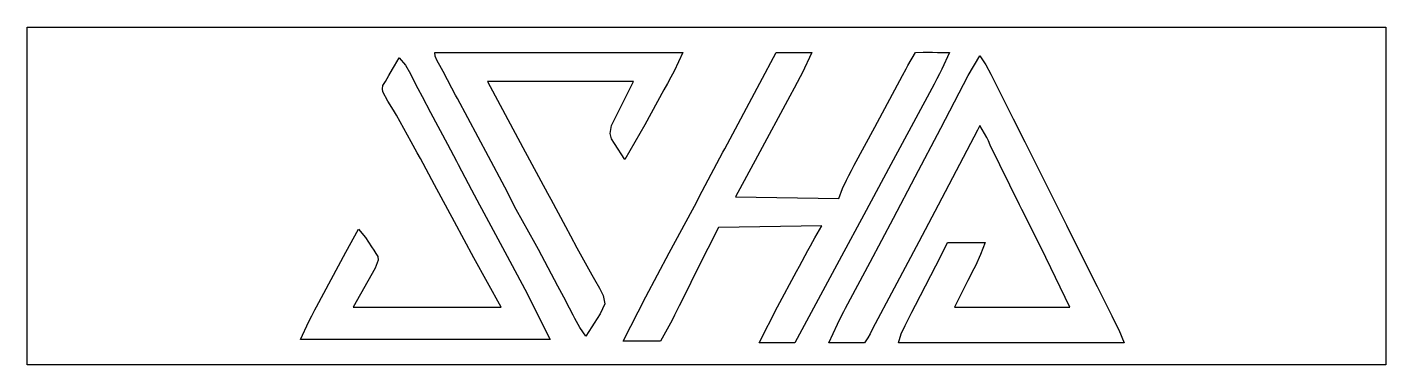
# Model space of a CAD drawing. Extents: x 0 to 212, y 0 to 53.
import ezdxf

# ---------------------------------------------------------------- set-up
doc = ezdxf.new("R2010")
doc.units = 0

msp = doc.modelspace()

# ---------------------------------------------------------------- linework, layer by layer
at = {"layer": 'Layer 1'}
for p, q in [((0, 52.6521), (211.6664, 52.6521)), ((0, 0.000083), (0, 52.6521)), ((0, 52.6521), (0, 52.6521)), ((211.6664, 52.6521), (211.6664, 0.000083)), ((63.5, 48.6833), (102.129118, 48.6833)), ((63.540542, 48.138881), (63.5, 48.6833)), ((63.5, 48.6833), (63.5, 48.6833)), ((102.129118, 48.6833), (100.77313, 45.778055)), ((114.147049, 43.935921), (116.681, 48.6833)), ((116.681, 48.6833), (122.237243, 48.6833)), ((116.681, 48.6833), (116.681, 48.6833)), ((122.237243, 48.6833), (120.726226, 45.467996)), ((137.182981, 46.657376), (138.376806, 48.6833)), ((138.376806, 48.6833), (139.586033, 48.760815)), ((139.586033, 48.760815), (140.304334, 48.753063)), ((140.304334, 48.753063), (141.055709, 48.732909)), ((141.055709, 48.732909), (141.813284, 48.722057)), ((141.813284, 48.722057), (143.668466, 48.6833)), ((143.668466, 48.6833), (142.504714, 46.104649)), ((56.918541, 46.120201), (57.21723, 46.637482)), ((57.21723, 46.637482), (57.9438, 47.8896)), ((57.9438, 47.8896), (58.94676, 46.710048)), ((57.9438, 47.8896), (57.9438, 47.8896)), ((58.94676, 46.710048), (59.698729, 45.348156)), ((63.824334, 47.502947), (63.540542, 48.138881)), ((64.533451, 46.214522), (63.824334, 47.502947)), ((136.923667, 46.164594), (137.182981, 46.657376)), ((146.592669, 45.132121), (148.431, 48.1542)), ((148.431, 48.1542), (149.360298, 46.798569)), ((148.431, 48.1542), (148.431, 48.1542)), ((149.360298, 46.798569), (150.132033, 45.346716)), ((55.827136, 44.185438), (56.341833, 45.124914)), ((56.341833, 45.124914), (56.918541, 46.120201)), ((59.698729, 45.348156), (59.978387, 44.816645)), ((59.978387, 44.816645), (60.887286, 43.077497)), ((64.796689, 45.73245), (64.533451, 46.214522)), ((66.179436, 43.154042), (64.796689, 45.73245)), ((100.27652, 44.851497), (99.747871, 43.871197)), ((100.77313, 45.778055), (100.27652, 44.851497)), ((120.434291, 44.916468), (119.492194, 43.143593)), ((120.726226, 45.467996), (120.434291, 44.916468)), ((132.059628, 37.055407), (136.363172, 45.105164)), ((136.363172, 45.105164), (136.923667, 46.164594)), ((141.717166, 44.5988), (141.287413, 43.777598)), ((142.125733, 45.377111), (141.717166, 44.5988)), ((142.504714, 46.104649), (142.125733, 45.377111)), ((142.345591, 36.909423), (146.592669, 45.132121)), ((150.132033, 45.346716), (150.398721, 44.815276)), ((150.398721, 44.815276), (151.27798, 43.053678)), ((55.342254, 43.019963), (55.411658, 43.554986)), ((55.400396, 42.588051), (55.342254, 43.019963)), ((56.191907, 41.120706), (55.400396, 42.588051)), ((55.411658, 43.554986), (55.827136, 44.185438)), ((60.887286, 43.077497), (61.529623, 41.854317)), ((66.752624, 42.066932), (66.179436, 43.154042)), ((94.456211, 44.185389), (71.702073, 44.185389)), ((71.702073, 44.185389), (77.24178, 33.899725)), ((91.016632, 37.306231), (94.456211, 44.185389)), ((99.206819, 42.865058), (96.225307, 37.408758)), ((99.747871, 43.871197), (99.206819, 42.865058)), ((108.675766, 33.698357), (114.147049, 43.935921)), ((119.492194, 43.143593), (118.838811, 41.912792)), ((141.287413, 43.777598), (138.073595, 37.810657)), ((151.27798, 43.053678), (151.910471, 41.790219)), ((57.058648, 39.698702), (56.191907, 41.120706)), ((61.529623, 41.854317), (62.853313, 39.331606)), ((67.047195, 41.508941), (66.752624, 42.066932)), ((71.867437, 32.510664), (67.047195, 41.508941)), ((118.838811, 41.912792), (113.770587, 32.543737)), ((151.910471, 41.790219), (153.624105, 38.359524)), ((57.514886, 38.928918), (57.058648, 39.698702)), ((59.847493, 34.780662), (57.514886, 38.928918)), ((62.853313, 39.331606), (65.474686, 34.381987)), ((153.624105, 38.359524), (155.417217, 34.771543)), ((90.821812, 36.057601), (91.016632, 37.306231)), ((91.045571, 35.254679), (90.821812, 36.057601)), ((96.225307, 37.408758), (93.133296, 32.014571)), ((128.851624, 31.112366), (132.059628, 37.055407)), ((138.073595, 37.810657), (134.540352, 31.220822)), ((138.343773, 29.302661), (142.345591, 36.909423)), ((148.06849, 36.597168), (141.919519, 24.883686)), ((148.431, 37.306297), (148.06849, 36.597168)), ((149.493854, 35.450922), (148.431, 37.306297)), ((60.779347, 33.036972), (59.847493, 34.780662)), ((65.474686, 34.381987), (66.86004, 31.776909)), ((77.24178, 33.899725), (81.078233, 26.755984)), ((91.479652, 34.511573), (91.045571, 35.254679)), ((93.133296, 32.014571), (91.479652, 34.511573)), ((149.74358, 34.913681), (149.493854, 35.450922)), ((150.047114, 34.267791), (149.74358, 34.913681)), ((154.593681, 24.96284), (150.047114, 34.267791)), ((155.417217, 34.771543), (158.426501, 28.746817)), ((61.251088, 32.156213), (60.779347, 33.036972)), ((63.459089, 28.06099), (61.251088, 32.156213)), ((66.86004, 31.776909), (67.139678, 31.250702)), ((74.397512, 27.682024), (71.867437, 32.510664)), ((105.176165, 27.09576), (108.396245, 33.172122)), ((108.396245, 33.172122), (108.675766, 33.698357)), ((113.770587, 32.543737), (110.331008, 26.193745)), ((67.139678, 31.250702), (69.226818, 27.307936)), ((128.013304, 29.523189), (128.421871, 30.294782)), ((128.421871, 30.294782), (128.851624, 31.112366)), ((134.540352, 31.220822), (130.332863, 23.401154)), ((66.565485, 22.302564), (63.459089, 28.06099)), ((76.197723, 24.242833), (74.397512, 27.682024)), ((126.470571, 25.929162), (126.999737, 27.51666)), ((126.999737, 27.51666), (127.634323, 28.798234)), ((127.634323, 28.798234), (128.013304, 29.523189)), ((134.948579, 22.895325), (138.343773, 29.302661)), ((158.426501, 28.746817), (161.908674, 21.777111)), ((69.226818, 27.307936), (70.461883, 24.970098)), ((81.078233, 26.755984), (81.575037, 25.828522)), ((81.575037, 25.828522), (83.851579, 21.573054)), ((103.93999, 24.755777), (105.176165, 27.09576)), ((110.331008, 26.193745), (126.470571, 25.929162)), ((70.461883, 24.970098), (70.767646, 24.391379)), ((70.767646, 24.391379), (74.414092, 17.611383)), ((79.142113, 18.921588), (76.197723, 24.242833)), ((100.03559, 17.456563), (103.633751, 24.1763)), ((103.633751, 24.1763), (103.93999, 24.755777)), ((130.332863, 23.401154), (126.867446, 16.93334)), ((141.919519, 24.883686), (138.906012, 19.182362)), ((154.962893, 24.225975), (154.593681, 24.96284)), ((156.026296, 22.104317), (154.962893, 24.225975)), ((49.637341, 17.585545), (51.593808, 21.166717)), ((51.593808, 21.166717), (52.717185, 19.864283)), ((69.585452, 16.668806), (66.565485, 22.302564)), ((83.851579, 21.573054), (84.62278, 20.130557)), ((107.685178, 21.431251), (106.053238, 18.15807)), ((123.824741, 21.695834), (107.685178, 21.431251)), ((122.708208, 19.797567), (123.824741, 21.695834)), ((131.330644, 15.999033), (134.948579, 22.895325)), ((156.371591, 21.415814), (156.026296, 22.104317)), ((157.973316, 18.226785), (156.371591, 21.415814)), ((161.908674, 21.777111), (165.257208, 15.076658)), ((52.717185, 19.864283), (53.660863, 18.421668)), ((84.62278, 20.130557), (85.624655, 18.252638)), ((122.020461, 18.53647), (122.389172, 19.212268)), ((122.389172, 19.212268), (122.708208, 19.797567)), ((138.906012, 19.182362), (135.049082, 11.936108)), ((142.340165, 16.946842), (143.403923, 19.05007)), ((143.403923, 19.05007), (149.224749, 19.05007)), ((149.224749, 19.05007), (148.538162, 17.22073)), ((45.061721, 9.059526), (49.637341, 17.585545)), ((53.660863, 18.421668), (54.007611, 17.892502)), ((54.007611, 17.892502), (54.327488, 17.373672)), ((54.327488, 17.373672), (54.622883, 16.90613)), ((74.414092, 17.611383), (77.870207, 11.112563)), ((79.639563, 17.991672), (79.142113, 18.921588)), ((82.67261, 12.289314), (79.639563, 17.991672)), ((85.624655, 18.252638), (87.953257, 14.024994)), ((96.379406, 10.618258), (100.03559, 17.456563)), ((106.053238, 18.15807), (105.022295, 16.092566)), ((120.320954, 15.409275), (121.625395, 17.809771)), ((121.625395, 17.809771), (122.020461, 18.53647)), ((126.867446, 16.93334), (121.770347, 7.476952)), ((138.373487, 9.298223), (142.340165, 16.946842)), ((148.538162, 17.22073), (147.717866, 15.455462)), ((162.453899, 8.995916), (157.973316, 18.226785)), ((54.239638, 15.081308), (50.800059, 8.995899)), ((54.684418, 16.301597), (54.239638, 15.081308)), ((54.622883, 16.90613), (54.684418, 16.301597)), ((73.81878, 8.995899), (69.585452, 16.668806)), ((105.022295, 16.092566), (103.390291, 12.821516)), ((119.855996, 14.552093), (120.320954, 15.409275)), ((127.500787, 8.838255), (131.330644, 15.999033)), ((147.4673, 14.955945), (146.545846, 13.130025)), ((147.717866, 15.455462), (147.4673, 14.955945)), ((165.257208, 15.076658), (166.683284, 12.222947)), ((87.953257, 14.024994), (88.372094, 13.290673)), ((88.372094, 13.290673), (89.14879, 11.96259)), ((103.390291, 12.821516), (102.072755, 10.181301)), ((116.88727, 9.026125), (119.855996, 14.552093)), ((146.545846, 13.130025), (144.462255, 8.995916)), ((77.870207, 11.112563), (78.3216, 10.241881)), ((83.60004, 10.534772), (82.67261, 12.289314)), ((89.14879, 11.96259), (89.738624, 10.794344)), ((89.738624, 10.794344), (89.984138, 9.520882)), ((92.86853, 3.70419), (96.379406, 10.618258)), ((135.049082, 11.936108), (131.694446, 5.594836)), ((166.683284, 12.222947), (168.360253, 8.864467)), ((44.329661, 7.65283), (44.813869, 8.582488)), ((44.813869, 8.582488), (45.061721, 9.059526)), ((50.800059, 8.995899), (73.81878, 8.995899)), ((78.3216, 10.241881), (81.491687, 3.968822)), ((84.498692, 8.83139), (83.60004, 10.534772)), ((85.065695, 7.755391), (84.498692, 8.83139)), ((89.984138, 9.520882), (89.258176, 7.971817)), ((101.573134, 9.179189), (100.866804, 7.764467)), ((102.072755, 10.181301), (101.573134, 9.179189)), ((114.03517, 3.439607), (116.88727, 9.026125)), ((127.231287, 8.317922), (127.500787, 8.838255)), ((137.831144, 8.218703), (138.373487, 9.298223)), ((144.462255, 8.995916), (162.453899, 8.995916)), ((168.360253, 8.864467), (168.976865, 7.630297)), ((42.597986, 3.968822), (43.877493, 6.778983)), ((43.877493, 6.778983), (44.329661, 7.65283)), ((85.332232, 7.251256), (85.065695, 7.755391)), ((86.123615, 5.831531), (85.332232, 7.251256)), ((88.354266, 6.515384), (87.975478, 5.92524)), ((89.258176, 7.971817), (88.354266, 6.515384)), ((100.462651, 6.954379), (98.689356, 3.70419)), ((100.866804, 7.764467), (100.462651, 6.954379)), ((121.770347, 7.476952), (119.591413, 3.439607)), ((124.883113, 3.439673), (126.220497, 6.365589)), ((126.220497, 6.365589), (126.458826, 6.827701)), ((126.458826, 6.827701), (127.231287, 8.317922)), ((136.796583, 6.16095), (137.040903, 6.649514)), ((137.040903, 6.649514), (137.831144, 8.218703)), ((168.976865, 7.630297), (169.815884, 5.948976)), ((87.047887, 4.497939), (86.123615, 5.831531)), ((87.975478, 5.92524), (87.047887, 4.497939)), ((131.312687, 4.856639), (130.975046, 4.200543)), ((131.694446, 5.594836), (131.312687, 4.856639)), ((135.731016, 3.439673), (136.183364, 4.831702)), ((136.183364, 4.831702), (136.796583, 6.16095)), ((169.815884, 5.948976), (170.064598, 5.45279)), ((170.064598, 5.45279), (170.920555, 3.439673)), ((81.491687, 3.968822), (42.597986, 3.968822)), ((98.689356, 3.70419), (92.86853, 3.70419)), ((119.591413, 3.439607), (114.03517, 3.439607)), ((126.845265, 3.426754), (124.883113, 3.439673)), ((127.644698, 3.423137), (126.845265, 3.426754)), ((128.441031, 3.416419), (127.644698, 3.423137)), ((129.19809, 3.413835), (128.441031, 3.416419)), ((130.439356, 3.439673), (129.19809, 3.413835)), ((130.975046, 4.200543), (130.439356, 3.439673)), ((170.920555, 3.439673), (135.731016, 3.439673)), ((211.6664, 0.000083), (0, 0.000083))]:
    msp.add_line(p, q, dxfattribs=at)

doc.saveas('drawing.dxf')
